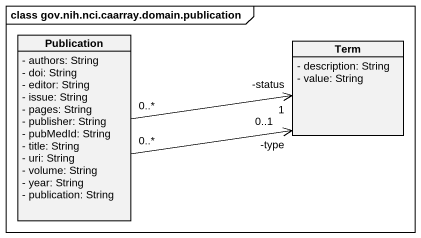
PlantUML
@startuml
mainframe class gov.nih.nci.caarray.domain.publication
hide circle
hide empty members
skinparam classAttributeIconSize 0
class Publication {
  - authors: String
  - doi: String
  - editor: String
  - issue: String
  - pages: String
  - publisher: String
  - pubMedId: String
  - title: String
  - uri: String
  - volume: String
  - year: String
  - publication: String
}
class Term {
  - description: String
  - value: String
}
Publication "0..*" -right-> "-status\n1" Term
Publication "0..*" -right-> "-type\n0..1" Term
@enduml
